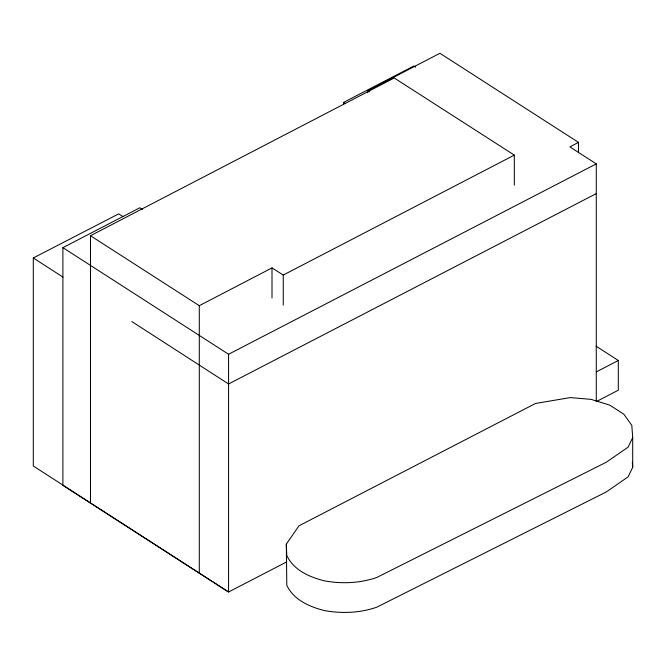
<?xml version="1.0" encoding="UTF-8"?>
<svg xmlns="http://www.w3.org/2000/svg" width="666" height="666" viewBox="0 0 666 666"><rect width="100%" height="100%" fill="white"/><g stroke="black" fill="none" stroke-linecap="round" stroke-linejoin="round"><path stroke-width="1" d="M632.7 437.612L628.113 447.136L606.318 462.221L376.79 577.472C359.865 583.316 341.741 584.024 324.192 580.81C309.324 576.981 293.789 570.229 286.796 555.594L286.313 544.08L299.017 525.79L535.464 403.488L570.287 397.585L591.042 399.35L609.698 405.111L623.851 414.21L631.818 425.399L632.7 437.612L632.7 467.332L628.113 476.848L606.318 491.941L376.79 607.184C359.865 613.036 341.741 613.744 324.192 610.531C309.324 606.701 293.789 599.941 286.796 585.314L286.313 544.08M578.496 152.772L578.496 142.391L569.888 146.895L596.27 163.894L596.27 401.631M514.318 185.181L514.318 155.111L394.239 77.989L90.484 235.722L199.292 305.694L272.003 267.899L283.258 275.05L283.258 305.111M286.771 561.863L228.571 591.999L62.895 485.389L62.895 247.652L139.86 207.767L142.416 209.424M343.498 104.545L343.498 102.464L413.869 66.009L415.609 67.133M367.782 92.741L367.782 90.668L439.926 53.288L578.496 142.391M283.258 275.05L514.318 155.111M62.895 247.652L228.571 354.262L596.27 163.894M596.27 193.606L228.571 383.982L131.81 321.536M596.27 371.911L618.306 360.489L618.306 390.209L597.186 401.148M228.571 354.262L228.571 591.999L33.3 465.984L33.3 257.967L118.715 213.853L123.027 216.617M343.498 102.464L345.238 103.58M367.782 90.668L369.488 91.766M596.112 346.195L618.306 360.489M33.3 257.967L62.937 277.089M632.334 462.246L632.7 467.332M272.003 267.899L272.003 297.96M199.292 305.694L199.292 573.151M90.484 235.722L90.484 503.18"/></g></svg>
